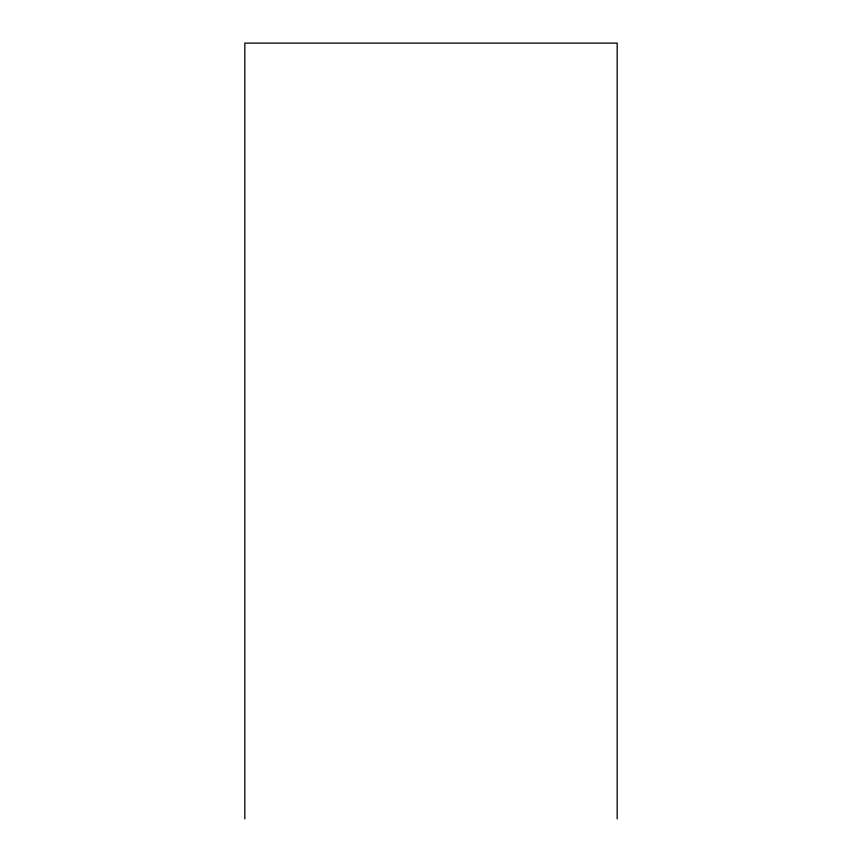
<?xml version="1.0" encoding="UTF-8"?>
<svg xmlns="http://www.w3.org/2000/svg" width="862" height="862" viewBox="0 0 862 862"><rect width="100%" height="100%" fill="white"/><g stroke="black" fill="none" stroke-linecap="round" stroke-linejoin="round"><path stroke-width="1.29" d="M617.17 818.9L617.17 43.1L244.83 43.1L244.83 818.9"/></g></svg>
